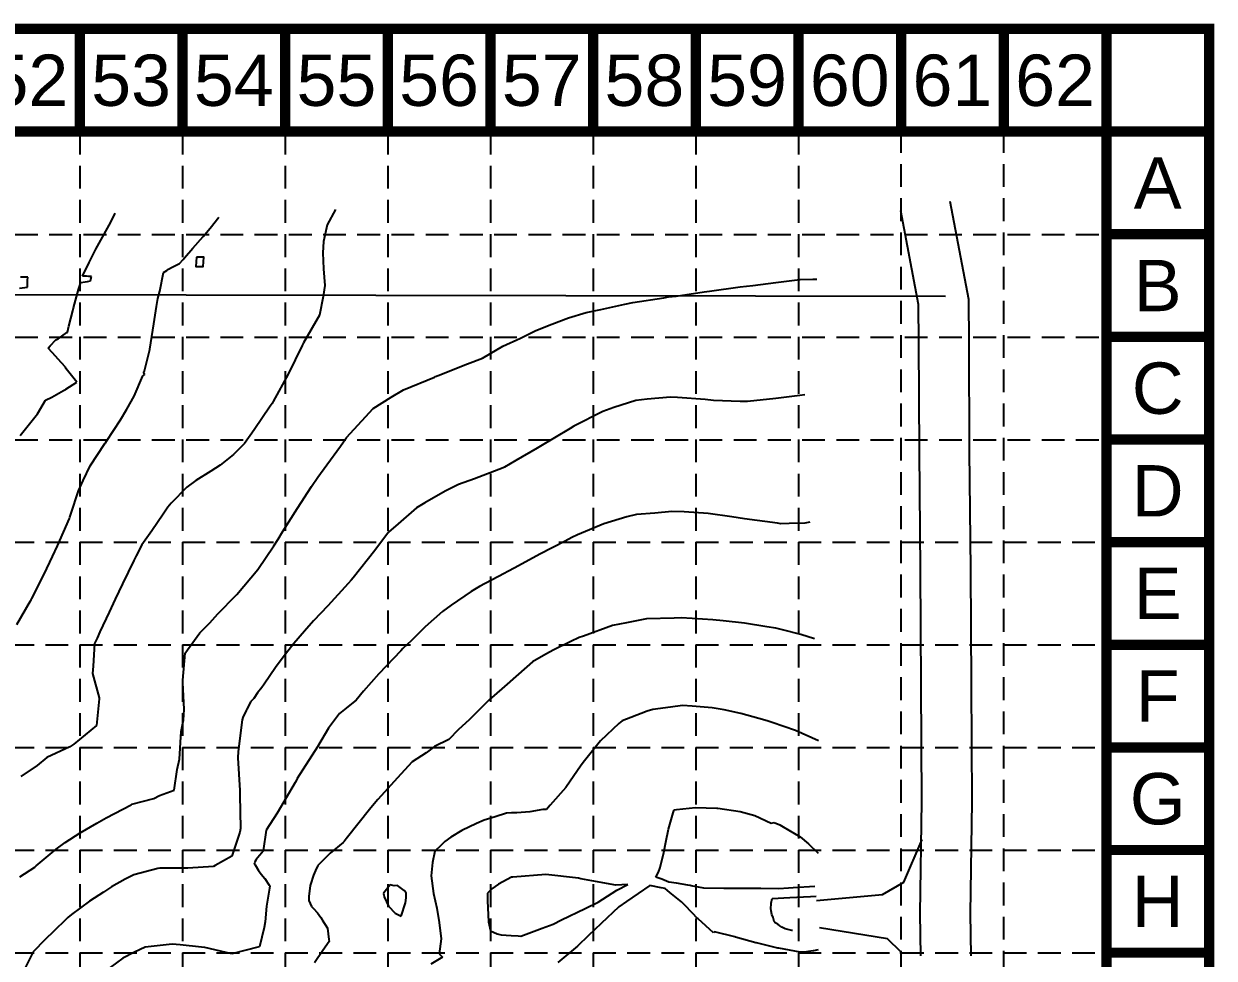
# Model space of a CAD drawing. Extents: x 626 to 3511, y 2890 to 4695.
# Drawn here: x 2989 to 3511, y 4285 to 4695 of the extents above; entities that cross this region are included whole.
import ezdxf
from ezdxf.enums import TextEntityAlignment as Align

# ---------------------------------------------------------------- set-up
doc = ezdxf.new("R2010")
doc.units = 0
doc.header["$LTSCALE"] = 100
doc.header["$MEASUREMENT"] = 0
doc.linetypes.add('HIDDEN', pattern=[0.375, 0.25, -0.125])
for name, color, linetype in [('$-BNDY2', 4, 'CONTINUOUS'), ('BASE', 7, 'CONTINUOUS'), ('DG-XCONTOURS', 9, 'CONTINUOUS'), ('DG-XIDX_CONTOURS', 2, 'CONTINUOUS'), ('GRID', 254, 'HIDDEN'), ('PSWDG-XCONC', 4, 'CONTINUOUS'), ('PSWG-XMISC', 30, 'CONTINUOUS')]:
    doc.layers.add(name, color=color, linetype=linetype)
doc.styles.get("Standard").update_dxf_attribs({"font": 'ARIAL.TTF'})

msp = doc.modelspace()

# ---------------------------------------------------------------- linework, layer by layer
at = {"layer": '$-BNDY2', "color": 7}
msp.add_line((752.27, 4580.24), (3393.13, 4575.32), dxfattribs=at)
at = {"layer": 'BASE', "color": 9}
msp.add_line((3463.71, 4647.46), (3463.71, 2937.46), dxfattribs=at)
at = {"layer": 'BASE', "const_width": 4.5}
for points in [[(628.71, 2892.46), (3508.71, 2892.46), (3508.71, 4692.46), (628.71, 4692.46)], [(673.71, 2937.46), (3463.71, 2937.46), (3463.71, 4647.46), (673.71, 4647.46)]]:
    msp.add_lwpolyline(points, close=True, dxfattribs=at)
for points in [[(3013.71, 4647.46), (3013.71, 4692.46)], [(3058.71, 4647.46), (3058.71, 4692.46)], [(3103.71, 4647.46), (3103.71, 4692.46)], [(3148.71, 4647.46), (3148.71, 4692.46)], [(3193.71, 4647.46), (3193.71, 4692.46)], [(3238.71, 4647.46), (3238.71, 4692.46)], [(3283.71, 4647.46), (3283.71, 4692.46)], [(3328.71, 4647.46), (3328.71, 4692.46)], [(3373.71, 4647.46), (3373.71, 4692.46)], [(3418.71, 4647.46), (3418.71, 4692.46)], [(3463.71, 4647.46), (3463.71, 4692.46)], [(3508.71, 4647.46), (3508.71, 4692.46)], [(3508.71, 4647.46), (3463.71, 4647.46)], [(3508.71, 4602.46), (3463.71, 4602.46)], [(3508.71, 4557.46), (3463.71, 4557.46)], [(3508.71, 4512.46), (3463.71, 4512.46)], [(3508.71, 4467.46), (3463.71, 4467.46)], [(3508.71, 4422.46), (3463.71, 4422.46)], [(3508.71, 4377.46), (3463.71, 4377.46)], [(3508.71, 4332.46), (3463.71, 4332.46)], [(3508.71, 4287.46), (3463.71, 4287.46)]]:
    msp.add_lwpolyline(points, dxfattribs=at)
at = {"layer": 'DG-XCONTOURS', "color": 43}
for p, q in [((3026.6, 4606.41, 1148), (3027.29, 4607.76, 1148)), ((3027.29, 4607.76, 1148), (3029.28, 4611.62, 1148)), ((3070.94, 4605.07, 1149), (3074.66, 4609.98, 1149)), ((3020.78, 4595.92, 1148), (3026.6, 4606.41, 1148)), ((3067.79, 4601.4, 1149), (3070.94, 4605.07, 1149)), ((3063.25, 4596.37, 1149), (3067.79, 4601.4, 1149)), ((3017.84, 4590.08, 1148), (3020.78, 4595.92, 1148)), ((3059, 4591.32, 1149), (3059.6, 4592.05, 1149)), ((3059.6, 4592.05, 1149), (3063.25, 4596.37, 1149)), ((3014.93, 4584.08, 1148), (3017.84, 4590.08, 1148)), ((3050.42, 4585.65, 1149), (3051.91, 4586.58, 1149)), ((3051.91, 4586.58, 1149), (3052.55, 4587.07, 1149)), ((3052.55, 4587.07, 1149), (3053.9, 4587.81, 1149)), ((3053.9, 4587.81, 1149), (3055.34, 4588.6, 1149)), ((3055.34, 4588.6, 1149), (3057.45, 4589.65, 1149)), ((3057.45, 4589.65, 1149), (3059, 4591.32, 1149)), ((2990.76, 4583.57, 1147), (2987.76, 4583.63, 1147)), ((2991.03, 4583.57, 1147), (2990.76, 4583.57, 1147)), ((2990.76, 4580.72, 1147), (2990.83, 4582.15, 1147)), ((2990.83, 4582.15, 1147), (2991.03, 4583.57, 1147)), ((2990.83, 4582.15, 1147), (2990.83, 4582.15, 1147)), ((3013.2, 4578.16, 1148), (3014.17, 4581.3, 1148)), ((3014.17, 4581.3, 1148), (3016.15, 4581.58, 1148)), ((3016.66, 4584.04, 1148), (3014.93, 4584.08, 1148)), ((3016.15, 4581.58, 1148), (3017.08, 4581.75, 1148)), ((3017.56, 4583.99, 1148), (3016.66, 4584.04, 1148)), ((3017.08, 4581.75, 1148), (3018.5, 4581.95, 1148)), ((3018.81, 4583.96, 1148), (3017.56, 4583.99, 1148)), ((3018.5, 4581.95, 1148), (3018.53, 4582.53, 1148)), ((3018.53, 4582.53, 1148), (3018.71, 4583.39, 1148)), ((3018.71, 4583.39, 1148), (3018.81, 4583.96, 1148)), ((3048.77, 4577.5, 1149), (3050.42, 4585.65, 1149)), ((3308.81, 4580.04, 1151), (3318.87, 4581.26, 1151)), ((3318.87, 4581.26, 1151), (3329.41, 4582.63, 1151)), ((3329.41, 4582.63, 1151), (3329.42, 4582.63, 1151)), ((3329.42, 4582.63, 1151), (3335.07, 4582.74, 1151)), ((3335.07, 4582.74, 1151), (3336.81, 4582.69, 1151)), ((2987.28, 4578.82, 1147), (2990.75, 4579.3, 1147)), ((2990.75, 4579.3, 1147), (2990.76, 4580.72, 1147)), ((2990.75, 4579.3, 1147), (2990.75, 4579.3, 1147)), ((2990.76, 4580.72, 1147), (2990.76, 4580.72, 1147)), ((3011.02, 4570.15, 1148), (3013.2, 4578.16, 1148)), ((3047.94, 4574.34, 1149), (3048.77, 4577.5, 1149)), ((3275.17, 4575.32, 1151), (3287.45, 4577.26, 1151)), ((3287.45, 4577.26, 1151), (3289.71, 4577.56, 1151)), ((3289.71, 4577.56, 1151), (3303.16, 4579.39, 1151)), ((3303.16, 4579.39, 1151), (3308.81, 4580.04, 1151)), ((3046.14, 4563.14, 1149), (3047.34, 4570.8, 1149)), ((3047.34, 4570.8, 1149), (3047.94, 4574.34, 1149)), ((3242.07, 4569.4, 1151), (3252.65, 4571.75, 1151)), ((3252.65, 4571.75, 1151), (3256.11, 4572.45, 1151)), ((3256.11, 4572.45, 1151), (3269.68, 4574.59, 1151)), ((3269.68, 4574.59, 1151), (3271.76, 4574.96, 1151)), ((3271.76, 4574.96, 1151), (3275.17, 4575.32, 1151)), ((3008.97, 4562.11, 1148), (3010.74, 4568.85, 1148)), ((3010.74, 4568.85, 1148), (3011.02, 4570.15, 1148)), ((3220.62, 4563.08, 1151), (3227.88, 4565.77, 1151)), ((3227.88, 4565.77, 1151), (3235.66, 4568.19, 1151)), ((3235.66, 4568.19, 1151), (3242.07, 4569.4, 1151)), ((3008.31, 4559.52, 1148), (3008.97, 4562.11, 1148)), ((3044.43, 4552, 1149), (3046.14, 4563.14, 1149)), ((3206.91, 4556.9, 1151), (3213.58, 4560.29, 1151)), ((3213.58, 4560.29, 1151), (3220.62, 4563.08, 1151)), ((3000.69, 4553.47, 1148), (3003.23, 4556.12, 1148)), ((3003.23, 4556.12, 1148), (3004.22, 4556.64, 1148)), ((3004.22, 4556.64, 1148), (3008.08, 4559.38, 1148)), ((3008.08, 4559.38, 1148), (3008.31, 4559.52, 1148)), ((3199.21, 4553.4, 1151), (3206.91, 4556.9, 1151)), ((2999.94, 4552.47, 1148), (3000.69, 4553.47, 1148)), ((3001.67, 4550.66, 1148), (2999.94, 4552.47, 1148)), ((3005.71, 4546.06, 1148), (3001.67, 4550.66, 1148)), ((3042.13, 4542.57, 1149), (3044.42, 4551.93, 1149)), ((3044.42, 4551.93, 1149), (3044.43, 4551.97, 1149)), ((3044.43, 4551.97, 1149), (3044.43, 4552, 1149)), ((3190.24, 4548.08, 1151), (3199.21, 4553.4, 1151)), ((3007.43, 4544.16, 1148), (3005.71, 4546.06, 1148)), ((3170.78, 4540.46, 1151), (3183.64, 4545.62, 1151)), ((3183.64, 4545.62, 1151), (3190.24, 4548.08, 1151)), ((3007.71, 4543.5, 1148), (3007.43, 4544.16, 1148)), ((3012.38, 4537.57, 1148), (3007.71, 4543.5, 1148)), ((3037.51, 4531.44, 1149), (3041.36, 4540.31, 1149)), ((3041.36, 4540.31, 1149), (3042.21, 4540.89, 1149)), ((3041.66, 4542, 1149), (3042.13, 4542.57, 1149)), ((3042.21, 4540.89, 1149), (3041.66, 4542, 1149)), ((3155.66, 4534.29, 1151), (3169.14, 4539.77, 1151)), ((3169.14, 4539.77, 1151), (3169.64, 4540.02, 1151)), ((3169.64, 4540.02, 1151), (3170.78, 4540.46, 1151)), ((3006.53, 4533.88, 1148), (3007.45, 4534.38, 1148)), ((3007.45, 4534.38, 1148), (3007.68, 4534.57, 1148)), ((3007.68, 4534.57, 1148), (3012.38, 4537.57, 1148)), ((3150.25, 4530.98, 1151), (3155.66, 4534.29, 1151)), ((2995.26, 4523.7, 1148), (2998.76, 4529.65, 1148)), ((2998.76, 4529.65, 1148), (3001.51, 4531.07, 1148)), ((3001.51, 4531.07, 1148), (3006.53, 4533.88, 1148)), ((3034.35, 4525.8, 1149), (3037.51, 4531.44, 1149)), ((3142.26, 4526.03, 1151), (3150.25, 4530.98, 1151)), ((3257.43, 4529.53, 1152), (3247.76, 4526.54, 1152)), ((3262.37, 4530.12, 1152), (3257.43, 4529.53, 1152)), ((3272.62, 4531, 1152), (3262.37, 4530.12, 1152)), ((3275.73, 4530.83, 1152), (3272.62, 4531, 1152)), ((3287.9, 4529.93, 1152), (3275.73, 4530.83, 1152)), ((3291.57, 4529.58, 1152), (3287.9, 4529.93, 1152)), ((3303.17, 4529.15, 1152), (3291.57, 4529.58, 1152)), ((3306.46, 4529.08, 1152), (3303.17, 4529.15, 1152)), ((3318.78, 4530.43, 1152), (3306.46, 4529.08, 1152)), ((3327.04, 4531.4, 1152), (3318.78, 4530.43, 1152)), ((3329.33, 4531.68, 1152), (3327.04, 4531.4, 1152)), ((3331.47, 4532.02, 1152), (3329.33, 4531.68, 1152)), ((3031.58, 4521.08, 1149), (3034.35, 4525.8, 1149)), ((3137.41, 4520.71, 1151), (3142.26, 4526.03, 1151)), ((3243.04, 4524.71, 1152), (3230.29, 4518.24, 1152)), ((3247.76, 4526.54, 1152), (3243.04, 4524.71, 1152)), ((2987.55, 4514.15, 1148), (2995.26, 4523.7, 1148)), ((3025.43, 4511.72, 1149), (3031.58, 4521.08, 1149)), ((3130.71, 4513.29, 1151), (3137.41, 4520.71, 1151)), ((3128.03, 4509.53, 1151), (3130.71, 4513.29, 1151)), ((3228.62, 4517.33, 1152), (3214.96, 4509.08, 1152)), ((3230.29, 4518.24, 1152), (3228.62, 4517.33, 1152)), ((3018.22, 4500.98, 1149), (3024.73, 4510.64, 1149)), ((3024.73, 4510.64, 1149), (3024.99, 4510.99, 1149)), ((3024.99, 4510.99, 1149), (3025.43, 4511.72, 1149)), ((3122.03, 4501.38, 1151), (3128.03, 4509.53, 1151)), ((3214.22, 4508.64, 1152), (3204.93, 4503.22, 1152)), ((3214.96, 4509.08, 1152), (3214.22, 4508.64, 1152)), ((3204.93, 4503.22, 1152), (3199.83, 4500.25, 1152)), ((3015.16, 4494.5, 1149), (3018.22, 4500.98, 1149)), ((3118.14, 4496.01, 1151), (3122.03, 4501.38, 1151)), ((3199.28, 4500.07, 1152), (3186.72, 4495.18, 1152)), ((3199.83, 4500.25, 1152), (3199.28, 4500.07, 1152)), ((3013.18, 4489.95, 1149), (3015.16, 4494.5, 1149)), ((3115.36, 4491.89, 1151), (3118.14, 4496.01, 1151)), ((3179.7, 4492.66, 1152), (3173.86, 4489.81, 1152)), ((3186.72, 4495.18, 1152), (3179.7, 4492.66, 1152)), ((3009.85, 4479.74, 1149), (3013.18, 4489.95, 1149)), ((3109.17, 4482.32, 1151), (3115.36, 4491.89, 1151)), ((3173.86, 4489.81, 1152), (3164.98, 4484.66, 1152)), ((3102.52, 4471.94, 1151), (3109.17, 4482.32, 1151)), ((3161.36, 4482.46, 1152), (3153.27, 4475.44, 1152)), ((3164.98, 4484.66, 1152), (3161.36, 4482.46, 1152)), ((3003.93, 4465.82, 1149), (3009.24, 4477.81, 1149)), ((3009.24, 4477.81, 1149), (3009.43, 4478.37, 1149)), ((3009.43, 4478.37, 1149), (3009.85, 4479.74, 1149)), ((3253.58, 4478.5, 1153), (3243.39, 4475.46, 1153)), ((3257.71, 4479.5, 1153), (3253.58, 4478.5, 1153)), ((3265.84, 4480.1, 1153), (3257.71, 4479.5, 1153)), ((3273.31, 4480.83, 1153), (3265.84, 4480.1, 1153)), ((3278.58, 4480.7, 1153), (3273.31, 4480.83, 1153)), ((3289.18, 4480, 1153), (3278.58, 4480.7, 1153)), ((3299.58, 4478.5, 1153), (3289.18, 4480, 1153)), ((3305.12, 4477.68, 1153), (3299.58, 4478.5, 1153)), ((3319.6, 4475.71, 1153), (3305.12, 4477.68, 1153)), ((3100.64, 4468.69, 1151), (3102.52, 4471.94, 1151)), ((3149.07, 4471.78, 1152), (3143.09, 4463.72, 1152)), ((3153.27, 4475.44, 1152), (3149.07, 4471.78, 1152)), ((3243.39, 4475.46, 1153), (3231.93, 4470.62, 1153)), ((3321.05, 4475.53, 1153), (3319.6, 4475.71, 1153)), ((3324.64, 4475.56, 1153), (3321.05, 4475.53, 1153)), ((3331.47, 4475.83, 1153), (3324.64, 4475.56, 1153)), ((3333.76, 4476.23, 1153), (3331.47, 4475.83, 1153)), ((3098.8, 4465.85, 1151), (3100.64, 4468.69, 1151)), ((3226.42, 4467.87, 1153), (3215.35, 4462.15, 1153)), ((3229.35, 4469.46, 1153), (3226.42, 4467.87, 1153)), ((3231.93, 4470.62, 1153), (3229.35, 4469.46, 1153)), ((3001.74, 4461.1, 1149), (3003.93, 4465.82, 1149)), ((3091.73, 4455.51, 1151), (3098.8, 4465.85, 1151)), ((3143.09, 4463.72, 1152), (3133.49, 4451.87, 1152)), ((3215.35, 4462.15, 1153), (3204.49, 4456.21, 1153)), ((2998.1, 4453.37, 1149), (3001.74, 4461.1, 1149)), ((3204.49, 4456.21, 1153), (3201.37, 4454.56, 1153)), ((2992.67, 4442.72, 1149), (2998.1, 4453.37, 1149)), ((3082.54, 4444.45, 1151), (3091.73, 4455.51, 1151)), ((3132.68, 4450.71, 1152), (3131.34, 4449.27, 1152)), ((3133.49, 4451.87, 1152), (3132.68, 4450.71, 1152)), ((3199.69, 4453.7, 1153), (3188.88, 4447.99, 1153)), ((3201.37, 4454.56, 1153), (3199.69, 4453.7, 1153)), ((3131.34, 4449.27, 1152), (3122.48, 4439.59, 1152)), ((3185.23, 4445.84, 1153), (3176.45, 4439.86, 1153)), ((3188.88, 4447.99, 1153), (3185.23, 4445.84, 1153)), ((2986.15, 4431.34, 1149), (2992.08, 4441.68, 1149)), ((2992.08, 4441.68, 1149), (2992.39, 4442.2, 1149)), ((2992.39, 4442.2, 1149), (2992.67, 4442.72, 1149)), ((3074.29, 4436.06, 1151), (3082.29, 4444.16, 1151)), ((3082.29, 4444.16, 1151), (3082.4, 4444.29, 1151)), ((3082.4, 4444.29, 1151), (3082.54, 4444.45, 1151)), ((3070.67, 4432.14, 1151), (3074.29, 4436.06, 1151)), ((3122.48, 4439.59, 1152), (3116.19, 4432.91, 1152)), ((3172.66, 4436.99, 1153), (3165.13, 4430.25, 1153)), ((3176.45, 4439.86, 1153), (3172.66, 4436.99, 1153)), ((3066.42, 4427.75, 1151), (3070.67, 4432.14, 1151)), ((3116.19, 4432.91, 1152), (3112.23, 4428.48, 1152)), ((3165.13, 4430.25, 1153), (3163.81, 4428.98, 1153)), ((3247.29, 4430.85, 1154), (3234.57, 4426.29, 1154)), ((3253.41, 4432.1, 1154), (3247.29, 4430.85, 1154)), ((3262.17, 4433.87, 1154), (3253.41, 4432.1, 1154)), ((3274.2, 4434.05, 1154), (3262.17, 4433.87, 1154)), ((3277.38, 4434.2, 1154), (3274.2, 4434.05, 1154)), ((3282.21, 4433.97, 1154), (3277.38, 4434.2, 1154)), ((3291.28, 4433.46, 1154), (3282.21, 4433.97, 1154)), ((3295.71, 4432.9, 1154), (3291.28, 4433.46, 1154)), ((3305.09, 4431.86, 1154), (3295.71, 4432.9, 1154)), ((3314.9, 4430.38, 1154), (3305.09, 4431.86, 1154)), ((3318.86, 4429.73, 1154), (3314.9, 4430.38, 1154)), ((3060.99, 4420.28, 1151), (3066.42, 4427.75, 1151)), ((3112.23, 4428.48, 1152), (3107.57, 4422.94, 1152)), ((3163.81, 4428.98, 1153), (3159.08, 4424.34, 1153)), ((3232.62, 4425.6, 1154), (3229.01, 4423.85, 1154)), ((3234.57, 4426.29, 1154), (3232.62, 4425.6, 1154)), ((3321.79, 4428.98, 1154), (3318.86, 4429.73, 1154)), ((3329.84, 4427, 1154), (3321.79, 4428.98, 1154)), ((3335.74, 4425, 1154), (3329.84, 4427, 1154)), ((3059.85, 4418.77, 1151), (3060.99, 4420.28, 1151)), ((3107.57, 4422.94, 1152), (3102.9, 4417.03, 1152)), ((3154.38, 4419.73, 1153), (3144.88, 4409.71, 1153)), ((3155.39, 4420.75, 1153), (3154.38, 4419.73, 1153)), ((3159.08, 4424.34, 1153), (3155.39, 4420.75, 1153)), ((3221.45, 4420.25, 1154), (3218, 4418.38, 1154)), ((3229.01, 4423.85, 1154), (3221.45, 4420.25, 1154)), ((3058.97, 4406.98, 1151), (3059.85, 4418.77, 1151)), ((3102.9, 4417.03, 1152), (3099.54, 4412.49, 1152)), ((3212.11, 4414.98, 1154), (3202.35, 4406.35, 1154)), ((3218, 4418.38, 1154), (3212.11, 4414.98, 1154)), ((3099.54, 4412.49, 1152), (3094.55, 4405.19, 1152)), ((3144.88, 4409.71, 1153), (3138.09, 4402.14, 1153)), ((3058.94, 4406.51, 1151), (3058.97, 4406.98, 1151)), ((3058.95, 4406.47, 1151), (3058.94, 4406.51, 1151)), ((3058.97, 4405.9, 1151), (3058.95, 4406.47, 1151)), ((3059.47, 4394.12, 1151), (3058.97, 4405.9, 1151)), ((3094.55, 4405.19, 1152), (3093.57, 4403.68, 1152)), ((3202.19, 4406.22, 1154), (3193.07, 4398.11, 1154)), ((3202.33, 4406.34, 1154), (3202.19, 4406.22, 1154)), ((3202.35, 4406.35, 1154), (3202.33, 4406.34, 1154)), ((3090.02, 4398.94, 1152), (3088.77, 4397.61, 1152)), ((3091.56, 4401.42, 1152), (3090.02, 4398.94, 1152)), ((3093.57, 4403.68, 1152), (3091.56, 4401.42, 1152)), ((3138.09, 4402.14, 1153), (3134.81, 4398.17, 1153)), ((3059.33, 4391.82, 1151), (3059.44, 4393.89, 1151)), ((3059.44, 4393.89, 1151), (3059.47, 4394.12, 1151)), ((3086.59, 4393.69, 1152), (3085.19, 4390.51, 1152)), ((3086.96, 4394.22, 1152), (3086.59, 4393.69, 1152)), ((3088.77, 4397.61, 1152), (3086.96, 4394.22, 1152)), ((3130.53, 4394.62, 1153), (3127.54, 4392.27, 1153)), ((3133.54, 4397.17, 1153), (3130.53, 4394.62, 1153)), ((3134.81, 4398.17, 1153), (3133.54, 4397.17, 1153)), ((3191.04, 4396.14, 1154), (3184.35, 4389.48, 1154)), ((3193.07, 4398.11, 1154), (3191.04, 4396.14, 1154)), ((3058.24, 4384.38, 1151), (3059.11, 4388.88, 1151)), ((3059.11, 4388.88, 1151), (3059.16, 4389.2, 1151)), ((3059.16, 4389.2, 1151), (3059.33, 4391.82, 1151)), ((3084.9, 4389.51, 1152), (3083.22, 4375.7, 1152)), ((3085.19, 4390.51, 1152), (3084.9, 4389.51, 1152)), ((3127.54, 4392.27, 1153), (3122.81, 4385.88, 1153)), ((3184.35, 4389.48, 1154), (3179.7, 4385.34, 1154)), ((3057.43, 4372.33, 1151), (3058.24, 4384.38, 1151)), ((3122.81, 4385.88, 1153), (3117.97, 4377.69, 1153)), ((3179.7, 4385.34, 1154), (3175.48, 4380.97, 1154)), ((3117.97, 4377.69, 1153), (3109.08, 4363.8, 1153)), ((3169.23, 4377.83, 1154), (3165.58, 4375.03, 1154)), ((3175.48, 4380.97, 1154), (3169.23, 4377.83, 1154)), ((3083.22, 4375.7, 1152), (3082.99, 4372.82, 1152)), ((3082.99, 4372.82, 1152), (3083.85, 4358.61, 1152)), ((3165.58, 4375.03, 1154), (3159.41, 4371.16, 1154)), ((3055.03, 4358.69, 1151), (3056.4, 4367.7, 1151)), ((3056.4, 4367.7, 1151), (3057.43, 4372.33, 1151)), ((3159.41, 4371.16, 1154), (3154.46, 4365.76, 1154)), ((3108.16, 4362.13, 1153), (3100.27, 4348.63, 1153)), ((3108.75, 4363.13, 1153), (3108.16, 4362.13, 1153)), ((3109.08, 4363.8, 1153), (3108.75, 4363.13, 1153)), ((3154.46, 4365.76, 1154), (3144.31, 4354.67, 1154)), ((3048.6, 4356.36, 1151), (3055.03, 4358.69, 1151)), ((3083.85, 4358.61, 1152), (3083.94, 4356.69, 1152)), ((3025.27, 4346.55, 1151), (3036.3, 4352.33, 1151)), ((3036.3, 4352.33, 1151), (3036.6, 4352.52, 1151)), ((3036.6, 4352.52, 1151), (3046.18, 4355.04, 1151)), ((3046.18, 4355.04, 1151), (3048.6, 4356.36, 1151)), ((3083.94, 4356.69, 1152), (3084.11, 4341.94, 1152)), ((3144.31, 4354.67, 1154), (3141.24, 4350.94, 1154)), ((3021.18, 4344.31, 1151), (3025.27, 4346.55, 1151)), ((3100.27, 4348.63, 1153), (3095.47, 4341.16, 1153)), ((3141.24, 4350.94, 1154), (3130.55, 4337.36, 1154)), ((3271.75, 4341.67, 1156), (3273.88, 4348.83, 1156)), ((3273.88, 4348.83, 1156), (3274.22, 4350.14, 1156)), ((3274.22, 4350.14, 1156), (3275.3, 4350.18, 1156)), ((3275.3, 4350.18, 1156), (3283.56, 4351.06, 1156)), ((3283.56, 4351.06, 1156), (3292.99, 4350.81, 1156)), ((3292.99, 4350.81, 1156), (3293.22, 4350.82, 1156)), ((3293.22, 4350.82, 1156), (3293.45, 4350.79, 1156)), ((3293.45, 4350.79, 1156), (3303.23, 4349.37, 1156)), ((3303.23, 4349.37, 1156), (3309.68, 4347.6, 1156)), ((3309.68, 4347.6, 1156), (3316.78, 4344.28, 1156)), ((3013.95, 4340, 1151), (3021.18, 4344.31, 1151)), ((3084.11, 4341.94, 1152), (3083.82, 4340.35, 1152)), ((3095.47, 4341.16, 1153), (3094.18, 4332.1, 1153)), ((3270.65, 4335.84, 1156), (3271.75, 4341.67, 1156)), ((3316.78, 4344.28, 1156), (3318.16, 4344.5, 1156)), ((3318.16, 4344.5, 1156), (3320.63, 4343.5, 1156)), ((3320.63, 4343.5, 1156), (3322.1, 4342.66, 1156)), ((3322.1, 4342.66, 1156), (3329.56, 4338.29, 1156)), ((3007.36, 4335.79, 1151), (3013.95, 4340, 1151)), ((3083.82, 4340.35, 1152), (3080.44, 4329.75, 1152)), ((3129.52, 4336.11, 1154), (3129.12, 4335.79, 1154)), ((3129.63, 4336.2, 1154), (3129.52, 4336.11, 1154)), ((3130.55, 4337.36, 1154), (3129.63, 4336.2, 1154)), ((3329.56, 4338.29, 1156), (3333.21, 4335.18, 1156)), ((2994.68, 4325.48, 1151), (3003.4, 4332.79, 1151)), ((3003.4, 4332.79, 1151), (3007.36, 4335.79, 1151)), ((3094.06, 4331.96, 1153), (3092.68, 4330.21, 1153)), ((3094.18, 4332.1, 1153), (3094.06, 4331.96, 1153)), ((3123.44, 4331.04, 1154), (3122.38, 4329.89, 1154)), ((3129.12, 4335.79, 1154), (3123.44, 4331.04, 1154)), ((3268.13, 4324.78, 1156), (3269.8, 4331.4, 1156)), ((3269.8, 4331.4, 1156), (3270.65, 4335.84, 1156)), ((3333.21, 4335.18, 1156), (3337.34, 4331.06, 1156)), ((2994.02, 4324.93, 1151), (2994.68, 4325.48, 1151)), ((3073.14, 4325.61, 1152), (3072.29, 4325.3, 1152)), ((3080.44, 4329.75, 1152), (3073.14, 4325.61, 1152)), ((3090.28, 4326.97, 1153), (3090.17, 4326.79, 1153)), ((3090.17, 4326.79, 1153), (3090.37, 4326.39, 1153)), ((3090.42, 4327.3, 1153), (3090.28, 4326.97, 1153)), ((3090.37, 4326.39, 1153), (3090.56, 4326, 1153)), ((3090.86, 4328.06, 1153), (3090.42, 4327.3, 1153)), ((3090.56, 4326, 1153), (3092.11, 4323.48, 1153)), ((3091.03, 4328.29, 1153), (3090.86, 4328.06, 1153)), ((3092.53, 4330.05, 1153), (3091.03, 4328.29, 1153)), ((3092.64, 4330.17, 1153), (3092.53, 4330.05, 1153)), ((3092.68, 4330.21, 1153), (3092.64, 4330.17, 1153)), ((3118.06, 4325.68, 1154), (3117.04, 4323.46, 1154)), ((3122.38, 4329.89, 1154), (3118.06, 4325.68, 1154)), ((2987.45, 4320.78, 1151), (2994.02, 4324.93, 1151)), ((3037.41, 4321.65, 1152), (3033.58, 4319.66, 1152)), ((3047.93, 4324.3, 1152), (3037.41, 4321.65, 1152)), ((3048.85, 4324.52, 1152), (3047.93, 4324.3, 1152)), ((3049.04, 4324.57, 1152), (3048.85, 4324.52, 1152)), ((3060.88, 4324.55, 1152), (3049.04, 4324.57, 1152)), ((3061.1, 4324.56, 1152), (3060.88, 4324.55, 1152)), ((3072.29, 4325.3, 1152), (3061.1, 4324.56, 1152)), ((3092.11, 4323.48, 1153), (3093.27, 4321.83, 1153)), ((3093.27, 4321.83, 1153), (3094.83, 4319.94, 1153)), ((3116.19, 4321.42, 1154), (3114.9, 4317.33, 1154)), ((3117.04, 4323.46, 1154), (3116.19, 4321.42, 1154)), ((3203, 4320.53, 1156), (3197.24, 4317.46, 1156)), ((3203.13, 4320.58, 1156), (3203, 4320.53, 1156)), ((3203.18, 4320.61, 1156), (3203.13, 4320.58, 1156)), ((3203.53, 4320.63, 1156), (3203.18, 4320.61, 1156)), ((3218, 4321.76, 1156), (3203.53, 4320.63, 1156)), ((3232.33, 4320.08, 1156), (3218, 4321.76, 1156)), ((3266.18, 4320.53, 1156), (3267.4, 4322.69, 1156)), ((3268.8, 4319.66, 1156), (3266.18, 4320.53, 1156)), ((3267.4, 4322.69, 1156), (3268.13, 4324.78, 1156)), ((3027.63, 4316.35, 1152), (3024.16, 4314.05, 1152)), ((3033.58, 4319.66, 1152), (3027.63, 4316.35, 1152)), ((3094.83, 4319.94, 1153), (3096.78, 4317.09, 1153)), ((3096.87, 4315.77, 1153), (3095.56, 4307.78, 1153)), ((3096.78, 4317.09, 1153), (3097.01, 4316.74, 1153)), ((3097.01, 4316.74, 1153), (3096.87, 4315.77, 1153)), ((3114.75, 4316.79, 1154), (3114.17, 4312.19, 1154)), ((3114.78, 4316.97, 1154), (3114.75, 4316.79, 1154)), ((3114.9, 4317.33, 1154), (3114.78, 4316.97, 1154)), ((3194.38, 4315.42, 1156), (3192.41, 4313.5, 1156)), ((3197.24, 4317.46, 1156), (3194.38, 4315.42, 1156)), ((3233.3, 4319.87, 1156), (3232.33, 4320.08, 1156)), ((3238.22, 4318.9, 1156), (3233.3, 4319.87, 1156)), ((3248.76, 4316.99, 1156), (3238.22, 4318.9, 1156)), ((3253.94, 4317.32, 1156), (3248.76, 4316.99, 1156)), ((3249.07, 4314.81, 1156), (3253.94, 4317.32, 1156)), ((3263.62, 4316.95, 1156), (3253.42, 4309.86, 1156)), ((3268.51, 4315.92, 1156), (3263.62, 4316.95, 1156)), ((3270.25, 4315.56, 1156), (3268.51, 4315.92, 1156)), ((3271.95, 4318.44, 1156), (3268.8, 4319.66, 1156)), ((3272.38, 4313.81, 1156), (3270.25, 4315.56, 1156)), ((3275.29, 4317.93, 1156), (3271.95, 4318.44, 1156)), ((3280.31, 4317.08, 1156), (3275.29, 4317.93, 1156)), ((3281.25, 4316.89, 1156), (3280.31, 4317.08, 1156)), ((3281.65, 4316.81, 1156), (3281.25, 4316.89, 1156)), ((3287.31, 4315.72, 1156), (3281.65, 4316.81, 1156)), ((3296.07, 4315.66, 1156), (3287.31, 4315.72, 1156)), ((3299.8, 4315.64, 1156), (3296.07, 4315.66, 1156)), ((3303.84, 4315.62, 1156), (3299.8, 4315.64, 1156)), ((3312.29, 4315.56, 1156), (3303.84, 4315.62, 1156)), ((3320.07, 4315.51, 1156), (3312.29, 4315.56, 1156)), ((3324.42, 4315.77, 1156), (3320.07, 4315.51, 1156)), ((3326.42, 4315.9, 1156), (3324.42, 4315.77, 1156)), ((3335.95, 4316.47, 1156), (3326.42, 4315.9, 1156)), ((3017.97, 4310.1, 1152), (3010.16, 4304.26, 1152)), ((3024.16, 4314.05, 1152), (3017.97, 4310.1, 1152)), ((3114.17, 4312.19, 1154), (3114.09, 4310.28, 1154)), ((3114.09, 4310.28, 1154), (3115.33, 4307.75, 1154)), ((3192.41, 4313.5, 1156), (3192.37, 4310.22, 1156)), ((3192.37, 4310.22, 1156), (3192.94, 4300.99, 1156)), ((3241.01, 4309.58, 1156), (3249.07, 4314.81, 1156)), ((3253.42, 4309.86, 1156), (3249.95, 4307.53, 1156)), ((3277.42, 4309.73, 1156), (3272.38, 4313.81, 1156)), ((3095.56, 4307.78, 1153), (3095.06, 4300.98, 1153)), ((3115.33, 4307.75, 1154), (3116.11, 4306.84, 1154)), ((3116.11, 4306.84, 1154), (3117.98, 4304.96, 1154)), ((3117.98, 4304.96, 1154), (3119.33, 4302.94, 1154)), ((3224.84, 4301.8, 1156), (3235.23, 4306.82, 1156)), ((3235.23, 4306.82, 1156), (3241.01, 4309.58, 1156)), ((3249.95, 4307.53, 1156), (3242.33, 4300.27, 1156)), ((3278.89, 4308.22, 1156), (3277.42, 4309.73, 1156)), ((3282.13, 4304.92, 1156), (3278.89, 4308.22, 1156)), ((3284.54, 4302.44, 1156), (3282.13, 4304.92, 1156)), ((3008.49, 4302.87, 1152), (3001.6, 4296.17, 1152)), ((3010.16, 4304.26, 1152), (3008.49, 4302.87, 1152)), ((3095.06, 4300.98, 1153), (3094.6, 4298.5, 1153)), ((3119.33, 4302.94, 1154), (3119.99, 4301.84, 1154)), ((3119.99, 4301.84, 1154), (3122.31, 4298.24, 1154)), ((3192.94, 4300.99, 1156), (3193.77, 4297.03, 1156)), ((3216.47, 4298.25, 1156), (3221.25, 4299.96, 1156)), ((3221.25, 4299.96, 1156), (3224.84, 4301.8, 1156)), ((3242.33, 4300.27, 1156), (3236.65, 4294.97, 1156)), ((3284.78, 4302.28, 1156), (3284.54, 4302.44, 1156)), ((3291.5, 4296.21, 1156), (3284.78, 4302.28, 1156)), ((3001.6, 4296.17, 1152), (2999.3, 4293.93, 1152)), ((3094.6, 4298.5, 1153), (3092.44, 4290, 1153)), ((3122.31, 4298.24, 1154), (3122.83, 4293.3, 1154)), ((3193.77, 4297.03, 1156), (3196.72, 4295.71, 1156)), ((3196.72, 4295.71, 1156), (3198.41, 4295.29, 1156)), ((3198.41, 4295.29, 1156), (3202.83, 4295.03, 1156)), ((3202.83, 4295.03, 1156), (3205.93, 4294.85, 1156)), ((3205.93, 4294.85, 1156), (3207.06, 4294.75, 1156)), ((3207.06, 4294.75, 1156), (3216.47, 4298.25, 1156)), ((3236.65, 4294.97, 1156), (3231.83, 4290.33, 1156)), ((3291.9, 4296.64, 1156), (3291.5, 4296.21, 1156)), ((3300.81, 4294.37, 1156), (3291.9, 4296.64, 1156)), ((3301.13, 4294.29, 1156), (3300.81, 4294.37, 1156)), ((3310.08, 4291.83, 1156), (3301.13, 4294.29, 1156)), ((2998.52, 4293.25, 1152), (2993.33, 4287.78, 1152)), ((2999, 4293.72, 1152), (2998.52, 4293.25, 1152)), ((2999.3, 4293.93, 1152), (2999, 4293.72, 1152)), ((3042.42, 4289.94, 1153), (3037.77, 4287.72, 1153)), ((3044.95, 4290.12, 1153), (3042.42, 4289.94, 1153)), ((3054.29, 4291.12, 1153), (3044.95, 4290.12, 1153)), ((3057.68, 4290.94, 1153), (3054.29, 4291.12, 1153)), ((3067.07, 4289.84, 1153), (3057.68, 4290.94, 1153)), ((3068.57, 4289.78, 1153), (3067.07, 4289.84, 1153)), ((3072.99, 4288.71, 1153), (3068.57, 4289.78, 1153)), ((3092.39, 4289.99, 1153), (3080.39, 4286.9, 1153)), ((3092.44, 4290, 1153), (3092.39, 4289.99, 1153)), ((3123.04, 4292.43, 1154), (3120.29, 4288.44, 1154)), ((3122.83, 4293.3, 1154), (3123.04, 4292.43, 1154)), ((3231.83, 4290.33, 1156), (3223.27, 4283.08, 1156)), ((3310.37, 4291.76, 1156), (3310.08, 4291.83, 1156)), ((3315.03, 4290.65, 1156), (3310.37, 4291.76, 1156)), ((3319.69, 4289.5, 1156), (3315.03, 4290.65, 1156)), ((3320.19, 4289.4, 1156), (3319.69, 4289.5, 1156)), ((3329.53, 4287.69, 1156), (3320.19, 4289.4, 1156)), ((2993.33, 4287.78, 1152), (2989.33, 4279.92, 1152)), ((3032.61, 4285.11, 1153), (3027.09, 4281.03, 1153)), ((3037.77, 4287.72, 1153), (3032.61, 4285.11, 1153)), ((3078.42, 4287.36, 1153), (3072.99, 4288.71, 1153)), ((3080.39, 4286.9, 1153), (3078.42, 4287.36, 1153)), ((3120.29, 4288.44, 1154), (3116.65, 4283, 1154)), ((3331.01, 4287.71, 1156), (3329.53, 4287.69, 1156)), ((3332.2, 4287.77, 1156), (3331.01, 4287.71, 1156)), ((3333.13, 4287.95, 1156), (3332.2, 4287.77, 1156)), ((3335.23, 4288.31, 1156), (3333.13, 4287.95, 1156)), ((3335.25, 4288.32, 1156), (3335.23, 4288.31, 1156)), ((3335.29, 4288.32, 1156), (3335.25, 4288.32, 1156)), ((3337.37, 4288.64, 1156), (3335.29, 4288.32, 1156))]:
    msp.add_line(p, q, dxfattribs=at)
at = {"layer": 'DG-XIDX_CONTOURS', "color": 43}
for p, q in [((3125.87, 4613.29, 1150), (3122.12, 4606.6, 1150)), ((3122.12, 4606.6, 1150), (3120.57, 4599.27, 1150)), ((3120.57, 4599.27, 1150), (3120.33, 4594.33, 1150)), ((3120.33, 4594.33, 1150), (3120.55, 4587.27, 1150)), ((3120.55, 4587.27, 1150), (3121.17, 4579.94, 1150)), ((3121.17, 4579.94, 1150), (3120.41, 4575.2, 1150)), ((3120.41, 4575.2, 1150), (3118.79, 4566.94, 1150)), ((3118.79, 4566.94, 1150), (3111.84, 4554.88, 1150)), ((3111.2, 4553.72, 1150), (3105.02, 4541.14, 1150)), ((3111.47, 4554.23, 1150), (3111.2, 4553.72, 1150)), ((3111.84, 4554.88, 1150), (3111.47, 4554.23, 1150)), ((3105.02, 4541.14, 1150), (3098.49, 4529.11, 1150)), ((3098.49, 4529.11, 1150), (3098.03, 4528.29, 1150)), ((3097.19, 4527, 1150), (3090.14, 4516.72, 1150)), ((3098.03, 4528.29, 1150), (3097.19, 4527, 1150)), ((3090.14, 4516.72, 1150), (3085.99, 4510.74, 1150)), ((3085.99, 4510.74, 1150), (3081.15, 4505.94, 1150)), ((3081.15, 4505.94, 1150), (3075.22, 4501.16, 1150)), ((3071.22, 4498.5, 1150), (3064.63, 4494.41, 1150)), ((3075.22, 4501.16, 1150), (3071.22, 4498.5, 1150)), ((3064.63, 4494.41, 1150), (3060.72, 4491.54, 1150)), ((3060.72, 4491.54, 1150), (3053.84, 4484.58, 1150)), ((3052.35, 4482.73, 1150), (3050.25, 4479.72, 1150)), ((3053.84, 4484.58, 1150), (3052.35, 4482.73, 1150)), ((3050.25, 4479.72, 1150), (3045.36, 4472.4, 1150)), ((3045.36, 4472.4, 1150), (3040.98, 4466.26, 1150)), ((3038.47, 4461.48, 1150), (3037.46, 4459.47, 1150)), ((3040.98, 4466.26, 1150), (3038.47, 4461.48, 1150)), ((3037.46, 4459.47, 1150), (3032.39, 4449.18, 1150)), ((3032.39, 4449.18, 1150), (3029.18, 4442.49, 1150)), ((3029.18, 4442.49, 1150), (3026.62, 4436.69, 1150)), ((3026.62, 4436.69, 1150), (3022.54, 4428.07, 1150)), ((3021.31, 4425.29, 1150), (3020.21, 4423.03, 1150)), ((3022.54, 4428.07, 1150), (3021.31, 4425.29, 1150)), ((3020.21, 4423.03, 1150), (3019.59, 4413.12, 1150)), ((3019.59, 4413.12, 1150), (3019.3, 4409.92, 1150)), ((3019.3, 4409.92, 1150), (3022.28, 4399.18, 1150)), ((3022.25, 4398.68, 1150), (3021.05, 4387.01, 1150)), ((3022.28, 4399.18, 1150), (3022.25, 4398.68, 1150)), ((3262.36, 4393.33, 1155), (3255.27, 4390.55, 1155)), ((3264.91, 4394.06, 1155), (3262.36, 4393.33, 1155)), ((3272.64, 4395.12, 1155), (3264.91, 4394.06, 1155)), ((3277.86, 4395.82, 1155), (3272.64, 4395.12, 1155)), ((3282.18, 4395.56, 1155), (3277.86, 4395.82, 1155)), ((3290.97, 4394.82, 1155), (3282.18, 4395.56, 1155)), ((3296.19, 4393.94, 1155), (3290.97, 4394.82, 1155)), ((3303.46, 4392.25, 1155), (3296.19, 4393.94, 1155)), ((3251.53, 4389.04, 1155), (3249.99, 4387.87, 1155)), ((3255.27, 4390.55, 1155), (3251.53, 4389.04, 1155)), ((3313.93, 4389.44, 1155), (3303.46, 4392.25, 1155)), ((3315.45, 4389.01, 1155), (3313.93, 4389.44, 1155)), ((3317.2, 4388.37, 1155), (3315.45, 4389.01, 1155)), ((3327.44, 4384.9, 1155), (3317.2, 4388.37, 1155)), ((3021.05, 4387.01, 1150), (3011.14, 4378.92, 1150)), ((3249.99, 4387.87, 1155), (3241.9, 4380.3, 1155)), ((3337.59, 4380.29, 1155), (3327.44, 4384.9, 1155)), ((3009.44, 4377.65, 1150), (2999.35, 4373.08, 1150)), ((3011.14, 4378.92, 1150), (3009.44, 4377.65, 1150)), ((3241.9, 4380.3, 1155), (3234.41, 4370.91, 1155)), ((2999.35, 4373.08, 1150), (2995.09, 4369.53, 1150)), ((2995.09, 4369.53, 1150), (2987.9, 4364.76, 1150)), ((3233.54, 4369.71, 1155), (3226.84, 4359.91, 1155)), ((3234.01, 4370.39, 1155), (3233.54, 4369.71, 1155)), ((3234.41, 4370.91, 1155), (3234.01, 4370.39, 1155)), ((3226.84, 4359.91, 1155), (3219.9, 4352.2, 1155)), ((3219.9, 4352.2, 1155), (3218.37, 4350.3, 1155)), ((3195.8, 4347.08, 1155), (3191, 4345.5, 1155)), ((3200.75, 4348.6, 1155), (3195.8, 4347.08, 1155)), ((3202.91, 4348.71, 1155), (3200.75, 4348.6, 1155)), ((3205.29, 4348.81, 1155), (3202.91, 4348.71, 1155)), ((3211.01, 4349.25, 1155), (3205.29, 4348.81, 1155)), ((3216.76, 4350.2, 1155), (3211.01, 4349.25, 1155)), ((3218.37, 4350.3, 1155), (3216.76, 4350.2, 1155)), ((3187.65, 4344.11, 1155), (3181.19, 4340.97, 1155)), ((3191, 4345.5, 1155), (3187.65, 4344.11, 1155)), ((3173.78, 4336.21, 1155), (3172.04, 4334.39, 1155)), ((3176.31, 4338.14, 1155), (3173.78, 4336.21, 1155)), ((3181.19, 4340.97, 1155), (3176.31, 4338.14, 1155)), ((3169.32, 4331.95, 1155), (3168.36, 4327.05, 1155)), ((3172.04, 4334.39, 1155), (3169.32, 4331.95, 1155)), ((3168.36, 4327.05, 1155), (3167.78, 4321.09, 1155)), ((3167.78, 4321.09, 1155), (3168.82, 4313.44, 1155)), ((3149.76, 4317.14, 1155), (3146.94, 4313.75, 1155)), ((3151.47, 4316.77, 1155), (3149.76, 4317.14, 1155)), ((3153.03, 4316.93, 1155), (3151.47, 4316.77, 1155)), ((3155.89, 4314.65, 1155), (3153.03, 4316.93, 1155)), ((3146.94, 4313.75, 1155), (3146.75, 4313.38, 1155)), ((3146.75, 4313.38, 1155), (3147.02, 4312.79, 1155)), ((3147.02, 4312.79, 1155), (3147.14, 4312.01, 1155)), ((3147.14, 4312.01, 1155), (3149.07, 4307.83, 1155)), ((3156.77, 4313.63, 1155), (3155.89, 4314.65, 1155)), ((3156.46, 4309.27, 1155), (3156.86, 4311.44, 1155)), ((3156.86, 4311.44, 1155), (3156.77, 4313.63, 1155)), ((3168.82, 4313.44, 1155), (3170.23, 4307.04, 1155)), ((3316.76, 4309.13, 1155), (3317.16, 4311.14, 1155)), ((3317.16, 4311.14, 1155), (3324.94, 4311.61, 1155)), ((3324.94, 4311.61, 1155), (3334, 4312.15, 1155)), ((3334, 4312.15, 1155), (3336.47, 4312.3, 1155)), ((3149.07, 4307.83, 1155), (3152.03, 4304.78, 1155)), ((3152.03, 4304.78, 1155), (3154.63, 4303.43, 1155)), ((3154.63, 4303.43, 1155), (3156.46, 4309.27, 1155)), ((3170.23, 4307.04, 1155), (3171.3, 4300.74, 1155)), ((3316.62, 4306.84, 1155), (3316.73, 4308.93, 1155)), ((3316.75, 4305.8, 1155), (3316.62, 4306.84, 1155)), ((3316.73, 4308.93, 1155), (3316.74, 4309, 1155)), ((3316.74, 4309, 1155), (3316.76, 4309.13, 1155)), ((3317.09, 4304.21, 1155), (3316.75, 4305.8, 1155)), ((3171.3, 4300.74, 1155), (3172.09, 4293.47, 1155)), ((3317.59, 4302.91, 1155), (3317.09, 4304.21, 1155)), ((3318.03, 4301.12, 1155), (3317.59, 4302.91, 1155)), ((3318.56, 4300.59, 1155), (3318.03, 4301.12, 1155)), ((3319.65, 4299.89, 1155), (3318.56, 4300.59, 1155)), ((3320.55, 4299.23, 1155), (3319.65, 4299.89, 1155)), ((3321.43, 4298.69, 1155), (3320.55, 4299.23, 1155)), ((3322.89, 4297.88, 1155), (3321.43, 4298.69, 1155)), ((3325.84, 4297.19, 1155), (3322.89, 4297.88, 1155)), ((3326.17, 4297.11, 1155), (3325.84, 4297.19, 1155)), ((3172.09, 4293.47, 1155), (3171.3, 4286.92, 1155)), ((3172.76, 4285.54, 1155), (3167.64, 4282.35, 1155)), ((3171.3, 4286.92, 1155), (3172.76, 4285.54, 1155))]:
    msp.add_line(p, q, dxfattribs=at)
at = {"layer": 'GRID', "color": 252, "linetype": 'HIDDEN', "ltscale": 0.4}
for p, q in [((3013.71, 4647.46), (3013.71, 3072.26)), ((3058.71, 4647.46), (3058.71, 3072.26)), ((3103.71, 4647.46), (3103.71, 3072.26)), ((3148.71, 4647.46), (3148.71, 3072.26)), ((3193.71, 4647.46), (3193.71, 3072.26)), ((3238.71, 4647.46), (3238.71, 3072.26)), ((3283.71, 4647.46), (3283.71, 3072.26)), ((3328.71, 4647.46), (3328.71, 3072.26)), ((3373.63, 4648.2), (3373.63, 3072.26)), ((3418.63, 4648.2), (3418.63, 3072.26)), ((675.37, 4602.31), (3465.37, 4602.31)), ((675.37, 4557.31), (3465.37, 4557.31)), ((675.37, 4512.31), (3465.37, 4512.31)), ((673.71, 4467.46), (3463.71, 4467.46)), ((673.71, 4422.46), (3463.71, 4422.46)), ((673.71, 4377.46), (3463.71, 4377.46)), ((673.71, 4332.46), (3463.71, 4332.46)), ((673.71, 4287.46), (3463.71, 4287.46))]:
    msp.add_line(p, q, dxfattribs=at)
at = {"layer": 'PSWDG-XCONC', "color": 5}
for points in [[(3382.42, 4286.1), (3382.1, 4304.61), (3382.86, 4353.67), (3382.58, 4404.89), (3382.29, 4455.3), (3381.74, 4507.16), (3381.53, 4554.86), (3381.38, 4571.69), (3373.61, 4612.69)], [(3404.43, 4286.1), (3404.1, 4304.63), (3404.87, 4353.56), (3404.58, 4405.01), (3404.29, 4455.48), (3403.74, 4507.32), (3403.53, 4555.01), (3403.36, 4573.85), (3395.23, 4616.78)], [(3064.82, 4592.38), (3064.63, 4588.26), (3067.88, 4588.33), (3068.07, 4592.45), (3064.82, 4592.38), (3064.82, 4592.38)]]:
    msp.add_lwpolyline(points, dxfattribs=at)
at = {"layer": 'PSWG-XMISC', "color": 43, "linetype": 'Continuous'}
for points in [[(3336.72, 4310.33), (3365.62, 4312.9), (3374.97, 4318.43), (3383.03, 4337.09)], [(3373.82, 4286.1), (3373.66, 4287.88), (3367.81, 4293.47), (3338.01, 4298.29)]]:
    msp.add_lwpolyline(points, dxfattribs=at)

# ---------------------------------------------------------------- texts
at = {"layer": 'BASE'}
for s, p in [('52', (2991.21, 4669.96)), ('53', (3036.21, 4669.96)), ('54', (3081.21, 4669.96)), ('55', (3126.21, 4669.96)), ('56', (3171.21, 4669.96)), ('57', (3216.21, 4669.96)), ('58', (3261.21, 4669.96)), ('59', (3306.21, 4669.96)), ('60', (3351.21, 4669.96)), ('61', (3396.21, 4669.96)), ('62', (3441.21, 4669.96)), ('A', (3486.21, 4624.96)), ('B', (3486.21, 4579.96)), ('C', (3486.21, 4534.96)), ('D', (3486.21, 4489.96)), ('E', (3486.21, 4444.96)), ('F', (3486.21, 4399.96)), ('G', (3486.21, 4354.96)), ('H', (3486.21, 4309.96))]:
    msp.add_text(s, height=22.5, dxfattribs=at).set_placement(p, align=Align.MIDDLE_CENTER)

doc.saveas('drawing.dxf')
